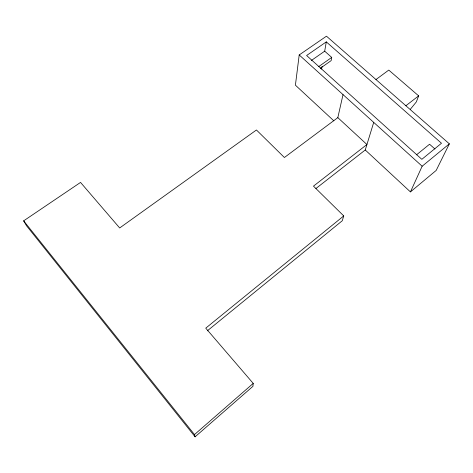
<?xml version="1.0" encoding="UTF-8"?>
<svg xmlns="http://www.w3.org/2000/svg" width="473" height="473" viewBox="0 0 473 473"><rect width="100%" height="100%" fill="white"/><g stroke="black" fill="none" stroke-linecap="round" stroke-linejoin="round"><path stroke-width="0.71" d="M337.828 117.641L366.93 144.513L313.481 186.131L343.735 215.919L205.755 328.15L253.226 383.402L252.931 386.335L195.095 436.821L26.5 225.716L23.65 220.844L80.54 182.418L119.681 227.968L256.443 129.986L284.403 157.509L337.828 117.641L343.026 94.612M373.717 122.389L365.257 149.988L410.434 191.908L436.177 170.434L449.35 143.839L326.471 36.179L299.202 54.951L295.412 85.181L333.832 120.828M321.61 69.058L322.083 66.303M311.376 60.467L324.691 51.185L326.299 41.878L441.486 143.248L421.839 159.324L306.605 55.507L326.299 41.878M324.691 51.185L331.727 57.422L331.124 60.645L320.286 68.295M343.735 215.919L342.275 220.743L207.298 330.852M375.952 79.565L388.771 70.081L418.652 95.865L416.341 101.908L410.328 109.304M410.434 191.908L422.153 166.224L449.35 143.839M195.095 436.821L194.492 434.575L253.226 383.402M416.482 154.848L429.567 144.224L434.935 148.989M315.923 188.532L365.257 149.988M405.846 105.763L418.652 95.865M318.808 66.522L331.727 57.422M299.202 54.951L422.153 166.224M23.65 220.844L194.492 434.575"/></g></svg>
